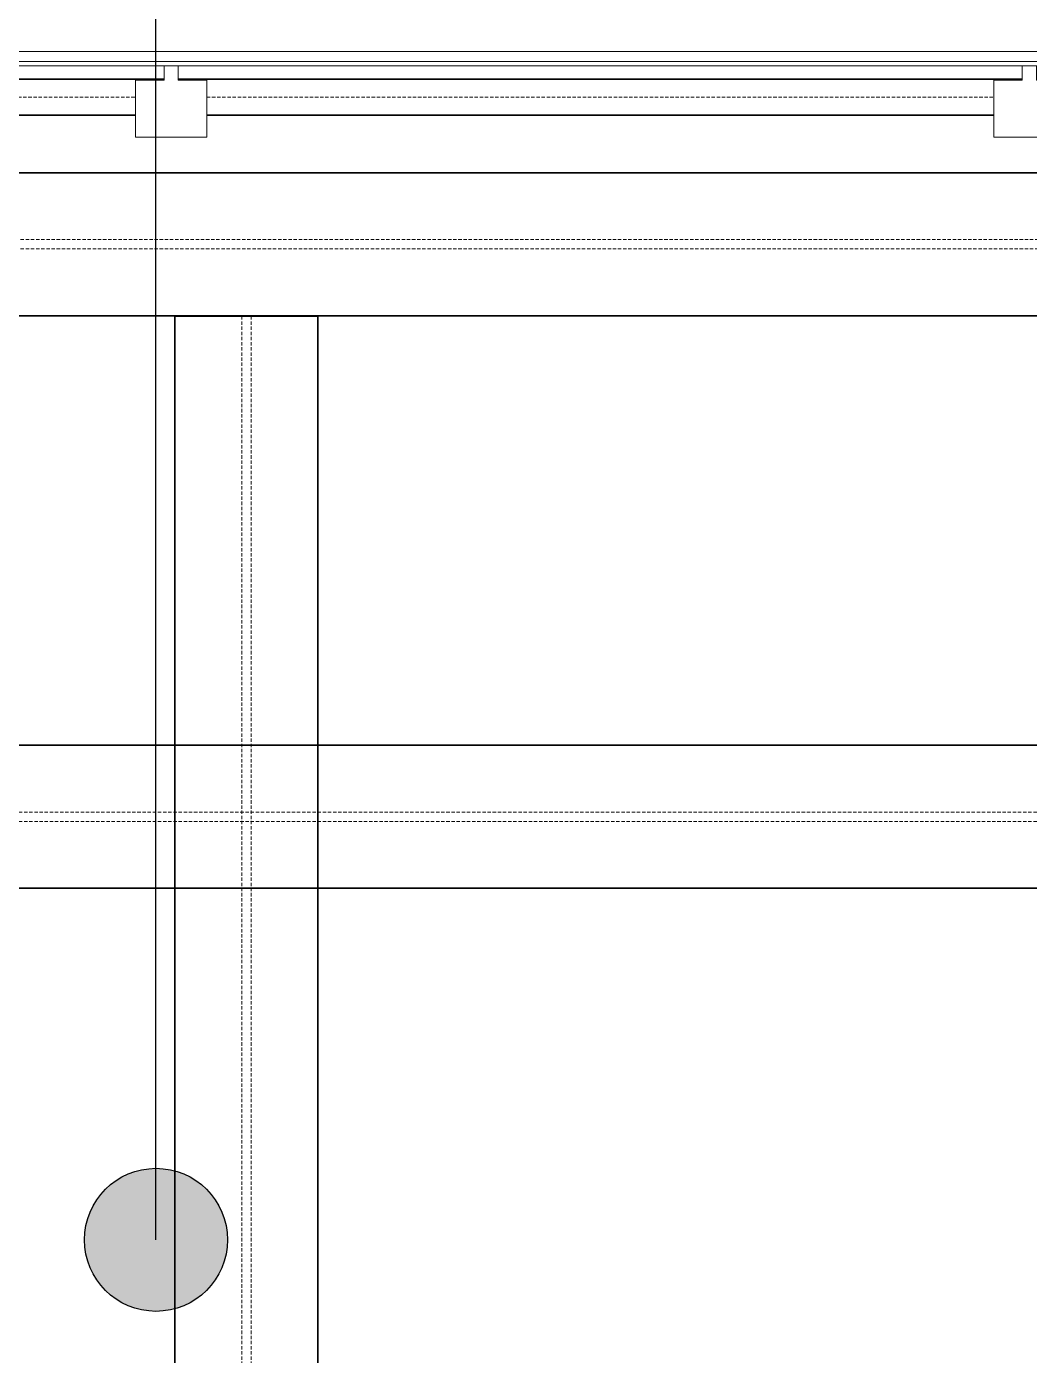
# Model space of a CAD drawing. Header units: millimetres. Extents: x -915437 to -840849, y -5243 to 29956.
# Drawn here: x -854540 to -853137, y 14099 to 15957 of the extents above; entities that cross this region are included whole.
import ezdxf

# ---------------------------------------------------------------- set-up
doc = ezdxf.new("R2010")
doc.units = ezdxf.units.MM
doc.linetypes.add('DPA_Hidden 100', pattern=[7.2, 4.7, -2.5])
for name, color, linetype, lineweight in [('A-GENM', 1, 'Continuous', 9), ('A-GLAZ-CURT', 2, 'Continuous', 9), ('A-GLAZ-CWMG', 2, 'Continuous', 35), ('A-ROOM-IDEN', 3, 'Continuous', 25), ('S-BEAM', 2, 'Continuous', 35)]:
    doc.layers.add(name, color=color, linetype=linetype, lineweight=lineweight)

# ---------------------------------------------------------------- blocks, each defined once
blk = doc.blocks.new('H-Wide Flange Beams - H200x200x49_9-17713023-4211-01 ENLARGED ENTRANCE 1 GROUND LEVEL - REFLECTED CEILING PLAN')
at = {"layer": 'S-BEAM'}
for p, q in [((2567.9, 100), (-631, 100)), ((-631, 100), (2567.9, 100)), ((-631, 100), (2567.9, 100)), ((-631, 100), (2567.9, 100)), ((-631, -100), (2468, -100)), ((-631, -100), (2468, -100)), ((-631, -100), (2468, -100)), ((-631, -100), (2468, -100))]:
    blk.add_line(p, q, dxfattribs=at)
blk = doc.blocks.new('System Panel - DPA-AR_SP_Glass Panel 19mm-17713069-4211-01 ENLARGED ENTRANCE 1 GROUND LEVEL - REFLECTED CEILING PLAN')
at = {"layer": 'A-GLAZ-CURT'}
for p, q in [((-590, -9.5), (-590, 9.5)), ((-590, 9.5), (590, 9.5)), ((590, 9.5), (590, -9.5)), ((590, -9.5), (-590, -9.5))]:
    blk.add_line(p, q, dxfattribs=at)
blk = doc.blocks.new('Rectangular Mullion - DPA_AR_Glass Lift Rev B-17712989-4211-01 ENLARGED ENTRANCE 1 GROUND LEVEL - REFLECTED CEILING PLAN')
at = {"layer": 'A-GLAZ-CWMG', "lineweight": 9}
for p, q in [((10, 9.5), (-10, 9.5)), ((-10, 9.5), (-10, -10.5)), ((10, -10.5), (10, 9.5)), ((-10, -10.5), (-50, -10.5)), ((-50, -10.5), (-50, -90.5)), ((50, -10.5), (10, -10.5)), ((50, -90.5), (50, -10.5)), ((-50, -90.5), (50, -90.5))]:
    blk.add_line(p, q, dxfattribs=at)
blk = doc.blocks.new('H-Wide Flange Beams - H200x200x49_9-17713028-4211-01 ENLARGED ENTRANCE 1 GROUND LEVEL - REFLECTED CEILING PLAN')
at = {"layer": 'S-BEAM'}
for p, q in [((-773.3, 100), (1726.3, 100)), ((926.6, 100), (26.6, 100)), ((26.6, 100), (926.6, 100)), ((26.6, 100), (926.6, 100)), ((1726.3, 100), (1126.6, 100)), ((1126.6, 100), (1726.3, 100)), ((1126.6, 100), (1726.3, 100)), ((1726.3, 100), (1726.3, 17)), ((1726.3, 17), (1726.3, 100)), ((1726.3, 100), (1726.3, -100)), ((1726.3, -100), (1726.3, 100)), ((1726.3, 17), (1726.3, 4.4)), ((1726.3, 4.4), (1726.3, 17)), ((1726.3, -17), (1726.3, -4.4)), ((1726.3, -4.4), (1726.3, -17)), ((1726.3, -100), (1726.3, -17)), ((1726.3, -17), (1726.3, -100)), ((-773.3, -100), (1726.3, -100)), ((26.6, -100), (926.6, -100)), ((26.6, -100), (926.6, -100)), ((26.6, -100), (926.6, -100)), ((1126.6, -100), (1726.3, -100)), ((1126.6, -100), (1726.3, -100)), ((1126.6, -100), (1726.3, -100))]:
    blk.add_line(p, q, dxfattribs=at)
at = {"layer": 'S-BEAM', "linetype": 'DPA_Hidden 100', "lineweight": 9}
for p, q in [((1726.3, 6.5), (-773.3, 6.5)), ((1726.3, -6.5), (-773.3, -6.5))]:
    blk.add_line(p, q, dxfattribs=at)
blk = doc.blocks.new('H-Wide Flange Beams - H200x200x49_9-17713029-4211-01 ENLARGED ENTRANCE 1 GROUND LEVEL - REFLECTED CEILING PLAN')
at = {"layer": 'S-BEAM'}
for p, q in [((1111.4, 100), (-603.6, 100)), ((1111.4, 100), (-603.6, 100)), ((1111.4, 100), (-603.6, 100)), ((2496.4, 100), (-603.6, 100)), ((2496.4, 100), (1311.4, 100)), ((2496.4, 100), (1311.4, 100)), ((2496.4, 100), (1311.4, 100)), ((-603.6, -100), (1111.4, -100)), ((1111.4, -100), (-603.6, -100)), ((1111.4, -100), (-603.6, -100)), ((2496.4, -100), (-603.6, -100)), ((1311.4, -100), (2496.4, -100)), ((2496.4, -100), (1311.4, -100)), ((2496.4, -100), (1311.4, -100))]:
    blk.add_line(p, q, dxfattribs=at)
at = {"layer": 'S-BEAM', "linetype": 'DPA_Hidden 100', "lineweight": 9}
for p, q in [((2496.4, 6.5), (-603.6, 6.5)), ((2496.4, -6.5), (-603.6, -6.5))]:
    blk.add_line(p, q, dxfattribs=at)
blk = doc.blocks.new('Structural Framing 32 - Structural Framing 1-17719388-4211-01 ENLARGED ENTRANCE 1 GROUND LEVEL - REFLECTED CEILING PLAN')
at = {"layer": 'S-BEAM'}
for p, q in [((1190011.5, 575781.1), (1188911.5, 575781.1)), ((1190011.5, 575781.1), (1188911.5, 575781.1)), ((1191211.5, 575781.1), (1190111.5, 575781.1)), ((1191211.5, 575781.1), (1190111.5, 575781.1))]:
    blk.add_line(p, q, dxfattribs=at)
blk = doc.blocks.new('H-Wide Flange Beams - H200x200x49_9-17713037-4211-01 ENLARGED ENTRANCE 1 GROUND LEVEL - REFLECTED CEILING PLAN')
at = {"layer": 'S-BEAM'}
for p, q in [((2567.9, 100), (-631.8, 100)), ((-631.8, 100), (2567.9, 100)), ((-631.8, 100), (2567.9, 100)), ((-631.8, 100), (2567.9, 100)), ((-631.8, -100), (2468, -100)), ((-631.8, -100), (2468, -100)), ((-631.8, -100), (2468, -100)), ((-631.8, -100), (2468, -100))]:
    blk.add_line(p, q, dxfattribs=at)
at = {"layer": 'S-BEAM', "linetype": 'DPA_Hidden 100', "lineweight": 9}
for p, q in [((2564, 6.5), (-631.8, 6.5)), ((2564, -6.5), (-631.8, -6.5))]:
    blk.add_line(p, q, dxfattribs=at)
blk = doc.blocks.new('DPA_SQ_50x50x3_2 - SQ 50X50X3_2-17713040-4211-01 ENLARGED ENTRANCE 1 GROUND LEVEL - REFLECTED CEILING PLAN')
at = {"layer": 'S-BEAM'}
for p, q in [((-362.3, 25), (-1462.3, 25)), ((837.7, 25), (-262.3, 25)), ((-1502.3, -25), (-322.3, -25)), ((-302.3, -25), (877.7, -25))]:
    blk.add_line(p, q, dxfattribs=at)
at = {"layer": 'S-BEAM', "linetype": 'DPA_Hidden 100', "lineweight": 9}
for p, q in [((-1462.3, 0), (-362.3, 0)), ((-262.3, 0), (837.7, 0))]:
    blk.add_line(p, q, dxfattribs=at)

msp = doc.modelspace()

# ---------------------------------------------------------------- hatches: boundary and pattern name
at = {"layer": 'A-ROOM-IDEN'}
h = msp.add_hatch(color=256, dxfattribs=at)
edge = h.paths.add_edge_path()
edge.add_arc((-854358.6, 14260.2), 100, 0, 360)

# ---------------------------------------------------------------- linework, layer by layer
at = {"layer": 'A-GENM'}
for p, q in [((-852297.7, 15922), (-856417.2, 15922)), ((-856417.2, 15922), (-852297.7, 15922)), ((-856403.2, 15908), (-852311.7, 15908)), ((-856403.2, 15908), (-852311.7, 15908)), ((-856397.2, 15902), (-852317.7, 15902)), ((-856397.2, 15902), (-852317.7, 15902))]:
    msp.add_line(p, q, dxfattribs=at)
at = {"layer": 'A-ROOM-IDEN'}
msp.add_line((-854358.6, 14260.2), (-854358.6, 21258), dxfattribs=at)
msp.add_circle((-854358.6, 14260.2), 100, dxfattribs=at)

# ---------------------------------------------------------------- block references
at = {"layer": 'A-GLAZ-CURT', "rotation": 180}
for p in [(-854937.4, 15892.5), (-853737.4, 15892.5)]:
    msp.add_blockref('System Panel - DPA-AR_SP_Glass Panel 19mm-17713069-4211-01 ENLARGED ENTRANCE 1 GROUND LEVEL - REFLECTED CEILING PLAN', p, dxfattribs=at)
at = {"layer": 'A-GLAZ-CWMG', "extrusion": (0, 0, -1)}
for p in [(854337.4, 15892.5), (853137.4, 15892.5)]:
    msp.add_blockref('Rectangular Mullion - DPA_AR_Glass Lift Rev B-17712989-4211-01 ENLARGED ENTRANCE 1 GROUND LEVEL - REFLECTED CEILING PLAN', p, dxfattribs=at)
at = {"layer": 'S-BEAM', "extrusion": (0, 0, -1), "rotation": 180}
msp.add_blockref('DPA_SQ_50x50x3_2 - SQ 50X50X3_2-17713040-4211-01 ENLARGED ENTRANCE 1 GROUND LEVEL - REFLECTED CEILING PLAN', (854025.2, 15858), dxfattribs=at)
at = {"layer": 'S-BEAM'}
for name, p in [('Structural Framing 32 - Structural Framing 1-17719388-4211-01 ENLARGED ENTRANCE 1 GROUND LEVEL - REFLECTED CEILING PLAN', (-2044398.9, -559948.1)), ('H-Wide Flange Beams - H200x200x49_9-17713037-4211-01 ENLARGED ENTRANCE 1 GROUND LEVEL - REFLECTED CEILING PLAN', (-855415.2, 15652.3)), ('H-Wide Flange Beams - H200x200x49_9-17713023-4211-01 ENLARGED ENTRANCE 1 GROUND LEVEL - REFLECTED CEILING PLAN', (-855415.2, 15652.3)), ('H-Wide Flange Beams - H200x200x49_9-17713029-4211-01 ENLARGED ENTRANCE 1 GROUND LEVEL - REFLECTED CEILING PLAN', (-855443.6, 14851.9))]:
    msp.add_blockref(name, p, dxfattribs=at)
at = {"layer": 'S-BEAM', "rotation": 90.00000000000026}
msp.add_blockref('H-Wide Flange Beams - H200x200x49_9-17713028-4211-01 ENLARGED ENTRANCE 1 GROUND LEVEL - REFLECTED CEILING PLAN', (-854232.2, 13825.3), dxfattribs=at)

doc.saveas('drawing.dxf')
